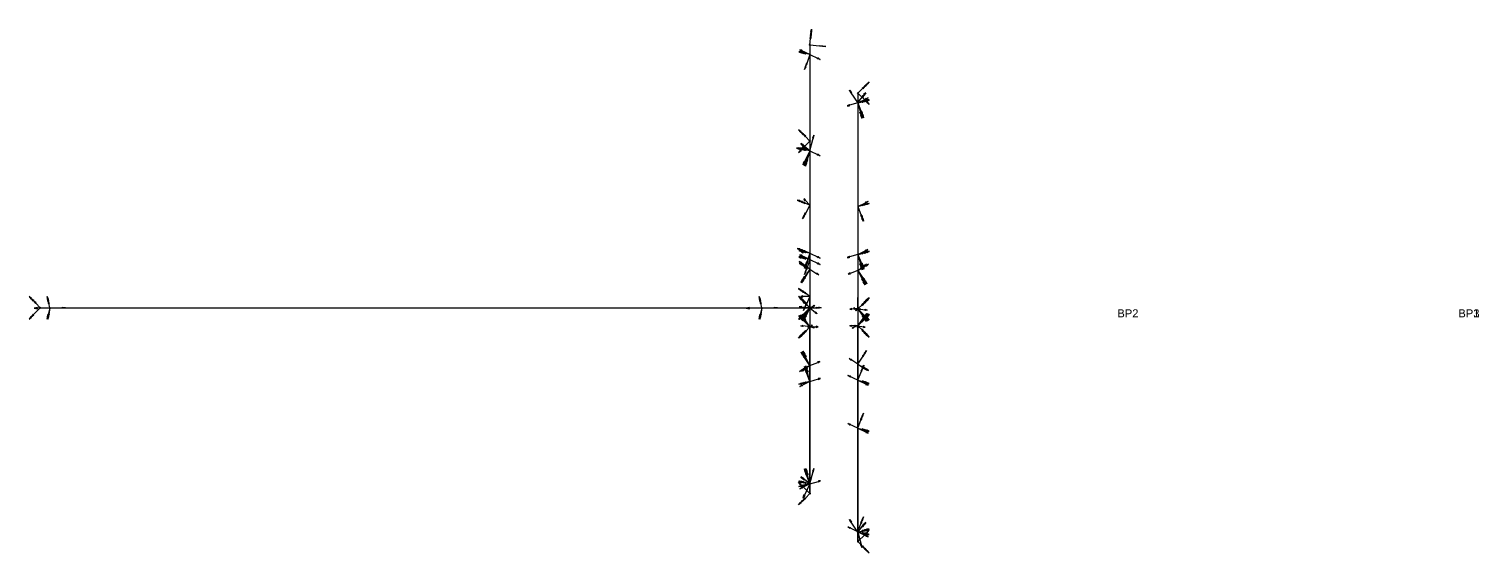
# Model space of a CAD drawing. Header units: millimetres. Extents: x -10381 to 13, y -147 to 180.
# Drawn here: x -893 to 13, y -147 to 180 of the extents above; entities that cross this region are included whole.
import ezdxf

# ---------------------------------------------------------------- set-up
doc = ezdxf.new("R2010")
doc.units = ezdxf.units.MM
for name, color, linetype in [('AutoDetect_1_14', 1, 'Continuous'), ('AutoDetect_1_4', 1, 'Continuous'), ('AutoDetect_1_7', 1, 'Continuous'), ('AutoDetect_21_2', 1, 'Continuous'), ('AutoDetect_22_3', 1, 'Continuous'), ('AutoDetect_2_0', 1, 'Continuous'), ('AutoDetect_2_10', 1, 'Continuous'), ('AutoDetect_2_17', 1, 'Continuous'), ('AutoDetect_31_15', 1, 'Continuous'), ('AutoDetect_32_8', 1, 'Continuous'), ('AutoDetect_33_13', 1, 'Continuous'), ('AutoDetect_33_5', 1, 'Continuous'), ('AutoDetect_33_6', 1, 'Continuous'), ('AutoDetect_34_1', 1, 'Continuous'), ('AutoDetect_34_11', 1, 'Continuous'), ('AutoDetect_34_18', 1, 'Continuous'), ('AutoDetect_39_12', 1, 'Continuous'), ('AutoDetect_3_9', 1, 'Continuous'), ('AutoDetect_40_19', 1, 'Continuous'), ('AutoDetect_4_16', 1, 'Continuous'), ('Rippe_ID_GUID_0534A91A_F6E1_4cdb_B717_B08544112096', 1, 'Continuous')]:
    doc.layers.add(name, color=color, linetype=linetype)
doc.styles.get("Standard").update_dxf_attribs({"font": 'arial.ttf'})

# ---------------------------------------------------------------- blocks, each defined once
blk = doc.blocks.new('Kontrollpunkt')
at = {"color": 0}
for q in [(0, 6), (8, 0), (0, 0, 4)]:
    blk.add_line((0, 0), q, dxfattribs=at)
for points in [[(0.25, 8, -0.25), (-0.25, 8, -0.25), (-0.25, 8, 0.25), (0, 10, 0), (-0.25, 8, -0.25), (0.25, 8, 0.25), (0, 10, 0), (0.25, 8, -0.25), (0.25, 8, 0.25), (-0.25, 8, 0.25)], [(0.25, 6, -0.25), (-0.25, 6, -0.25), (-0.25, 6, 0.25), (0, 8, 0), (-0.25, 6, -0.25), (0.25, 6, 0.25), (0, 8, 0), (0.25, 6, -0.25), (0.25, 6, 0.25), (-0.25, 6, 0.25)], [(0.25, 0.25, 4), (-0.25, 0.25, 4), (-0.25, -0.25, 4), (0, 0, 6), (-0.25, 0.25, 4), (0.25, -0.25, 4), (0, 0, 6), (0.25, 0.25, 4), (0.25, -0.25, 4), (-0.25, -0.25, 4)], [(0.25, 0.25, 6), (-0.25, 0.25, 6), (-0.25, -0.25, 6), (0, 0, 8), (-0.25, 0.25, 6), (0.25, -0.25, 6), (0, 0, 8), (0.25, 0.25, 6), (0.25, -0.25, 6), (-0.25, -0.25, 6)], [(0.25, 0.25, 8), (-0.25, 0.25, 8), (-0.25, -0.25, 8), (0, 0, 10), (-0.25, 0.25, 8), (0.25, -0.25, 8), (0, 0, 10), (0.25, 0.25, 8), (0.25, -0.25, 8), (-0.25, -0.25, 8)], [(8, 0.25, -0.25), (8, 0.25, 0.25), (8, -0.25, 0.25), (10, 0, 0), (8, 0.25, 0.25), (8, -0.25, -0.25), (10, 0, 0), (8, 0.25, -0.25), (8, -0.25, -0.25), (8, -0.25, 0.25)]]:
    blk.add_polyline3d(points, dxfattribs=at)

msp = doc.modelspace()

# ---------------------------------------------------------------- linework, layer by layer
at = {"layer": 'AutoDetect_1_14', "color": 1}
msp.add_line((-405, -109.9, -431), (-405, -30, -431), dxfattribs=at)
at = {"layer": 'AutoDetect_1_14', "color": 1, "extrusion": (1, 0, 0)}
msp.add_arc((-30, -407, -405), 24, 270, 315, dxfattribs=at)
at = {"layer": 'AutoDetect_1_4', "color": 1}
msp.add_line((-405, -6, 107), (-405, -6, -407), dxfattribs=at)
at = {"layer": 'AutoDetect_1_4', "color": 1, "extrusion": (-1, 0, 0)}
for centre, start, end in [((30, 107, 405), 135, 180), ((30, -407, 405), 180, 225)]:
    msp.add_arc(centre, 24, start, end, dxfattribs=at)
at = {"layer": 'AutoDetect_1_7', "color": 1}
msp.add_line((-405, -109.9, 131), (-405, -30, 131), dxfattribs=at)
at = {"layer": 'AutoDetect_1_7', "color": 1, "extrusion": (-1, 0, 0)}
msp.add_arc((30, 107, 405), 24, 90, 135, dxfattribs=at)
at = {"layer": 'AutoDetect_21_2', "color": 1}
msp.add_line((-885.71, 6, -215), (-405, 6, -215), dxfattribs=at)
at = {"layer": 'AutoDetect_22_3', "color": 1}
msp.add_line((-885.71, 6, -225), (-405, 6, -225), dxfattribs=at)
at = {"layer": 'AutoDetect_2_0', "color": 1}
msp.add_line((-405, 6, -215), (-405, 6, 107), dxfattribs=at)
at = {"layer": 'AutoDetect_2_0', "color": 1, "extrusion": (-1, 0, 0)}
msp.add_arc((-30, 107, 405), 24, 360, 45, dxfattribs=at)
at = {"layer": 'AutoDetect_2_10', "color": 1}
msp.add_line((-405, 109.9, 131), (-405, 30, 131), dxfattribs=at)
at = {"layer": 'AutoDetect_2_10', "color": 1, "extrusion": (1, 0, 0)}
msp.add_arc((30, 107, -405), 24, 90, 135, dxfattribs=at)
at = {"layer": 'AutoDetect_2_17', "color": 1}
msp.add_line((-405, 109.9, -431), (-405, 30, -431), dxfattribs=at)
at = {"layer": 'AutoDetect_2_17', "color": 1, "extrusion": (-1, 0, 0)}
msp.add_arc((-30, -407, 405), 24, 270, 315, dxfattribs=at)
at = {"layer": 'AutoDetect_31_15', "color": 1}
msp.add_line((-375, 140, -80), (-375, -140, -80), dxfattribs=at)
at = {"layer": 'AutoDetect_32_8', "color": 1}
msp.add_line((-375, 140, -360), (-375, -140, -360), dxfattribs=at)
at = {"layer": 'AutoDetect_33_13', "color": 1}
msp.add_line((-375, -139.9, -342), (-375, -29.25, -342), dxfattribs=at)
at = {"layer": 'AutoDetect_33_13', "color": 1, "extrusion": (1, 0, 0)}
msp.add_arc((-29.25, -318, -375), 24, 270, 315, dxfattribs=at)
at = {"layer": 'AutoDetect_33_5', "color": 1}
msp.add_line((-375, -5.25, -318), (-375, -5.25, -122), dxfattribs=at)
at = {"layer": 'AutoDetect_33_5', "color": 1, "extrusion": (1, 0, 0)}
for centre, start, end in [((-29.25, -318, -375), 315, 0), ((-29.25, -122, -375), 0, 45)]:
    msp.add_arc(centre, 24, start, end, dxfattribs=at)
at = {"layer": 'AutoDetect_33_6', "color": 1}
msp.add_line((-375, -139.9, -98), (-375, -29.25, -98), dxfattribs=at)
at = {"layer": 'AutoDetect_33_6', "color": 1, "extrusion": (-1, 0, 0)}
msp.add_arc((29.25, -122, 375), 24, 90, 135, dxfattribs=at)
at = {"layer": 'AutoDetect_34_1', "color": 1}
msp.add_line((-375, 5.25, -122), (-375, 5.25, -318), dxfattribs=at)
at = {"layer": 'AutoDetect_34_1', "color": 1, "extrusion": (1, 0, 0)}
for centre, start, end in [((29.25, -122, -375), 135, 180), ((29.25, -318, -375), 180, 225)]:
    msp.add_arc(centre, 24, start, end, dxfattribs=at)
at = {"layer": 'AutoDetect_34_11', "color": 1}
msp.add_line((-375, 139.9, -98), (-375, 29.25, -98), dxfattribs=at)
at = {"layer": 'AutoDetect_34_11', "color": 1, "extrusion": (1, 0, 0)}
msp.add_arc((29.25, -122, -375), 24, 90, 135, dxfattribs=at)
at = {"layer": 'AutoDetect_34_18', "color": 1}
msp.add_line((-375, 139.9, -342), (-375, 29.25, -342), dxfattribs=at)
at = {"layer": 'AutoDetect_34_18', "color": 1, "extrusion": (-1, 0, 0)}
msp.add_arc((-29.25, -318, 375), 24, 270, 315, dxfattribs=at)
at = {"layer": 'AutoDetect_39_12', "color": 1}
msp.add_line((-405, 170, -225), (-405, 6, -225), dxfattribs=at)
at = {"layer": 'AutoDetect_3_9', "color": 1}
msp.add_line((-405, 110, -450), (-405, -110, -450), dxfattribs=at)
at = {"layer": 'AutoDetect_40_19', "color": 1}
msp.add_line((-405, 170, -215), (-405, 6, -215), dxfattribs=at)
at = {"layer": 'AutoDetect_4_16', "color": 1}
msp.add_line((-405, 110, 150), (-405, -110, 150), dxfattribs=at)

# ---------------------------------------------------------------- block references
at = {"layer": 'AutoDetect_1_14', "color": 1, "extrusion": (-0.650895, -0.390731, 0.650896), "rotation": 83.40408222697786}
msp.add_blockref('Kontrollpunkt', (-182.73, -563.27, -5.2), dxfattribs=at)
at = {"layer": 'AutoDetect_1_14', "color": 1, "extrusion": (-0.696364, -0.173648, 0.696365), "rotation": 91.4177529964454}
for p in [(-59.18, -589.71, -11.16), (2.82, -600.48, -0.06)]:
    msp.add_blockref('Kontrollpunkt', p, dxfattribs=at)
at = {"layer": 'AutoDetect_1_4', "color": 1, "extrusion": (-0.650896, -0.650895, -0.39073), "rotation": 116.9856292070024}
msp.add_blockref('Kontrollpunkt', (-282.14, 212.05, 225.71), dxfattribs=at)
at = {"layer": 'AutoDetect_1_4', "color": 1, "extrusion": (-0.704416, -0.704416, -0.087155), "rotation": 96.48003493590721}
msp.add_blockref('Kontrollpunkt', (-282.14, 131.92, 280.19), dxfattribs=at)
at = {"layer": 'AutoDetect_1_4', "color": 1, "extrusion": (-0.696364, -0.696364, 0.173649)}
for p, rotation in [((-282.14, -441.43, 217.27), 88.42759515713522), ((-282.14, 15.52, 297.84), 77.24854043009933)]:
    msp.add_blockref('Kontrollpunkt', p, dxfattribs=dict(at, rotation=rotation))
at = {"layer": 'AutoDetect_1_4', "color": 1, "extrusion": (-0.650895, -0.650895, 0.390732), "rotation": 69.65696380621894}
msp.add_blockref('Kontrollpunkt', (-282.14, -488.2, 108.49), dxfattribs=at)
at = {"layer": 'AutoDetect_1_7', "color": 1, "extrusion": (-0.650896, -0.390731, -0.650895), "rotation": 86.34569019393504}
msp.add_blockref('Kontrollpunkt', (-182.73, 335.52, 190.07), dxfattribs=at)
at = {"layer": 'AutoDetect_1_7', "color": 1, "extrusion": (-0.696365, -0.173648, -0.696364), "rotation": 81.23478459300145}
for p in [(-59.18, 374.41, 197.75), (2.82, 385.17, 208.85)]:
    msp.add_blockref('Kontrollpunkt', p, dxfattribs=at)
at = {"layer": 'AutoDetect_21_2', "color": 1, "extrusion": (-0.173648, 0.696364, 0.696364), "rotation": 342.8383509003531}
for p in [(852.12, -306.58, 7.22), (420.62, -231.65, -70)]:
    msp.add_blockref('Kontrollpunkt', p, dxfattribs=at)
at = {"layer": 'AutoDetect_21_2', "color": 1, "extrusion": (-0.575778, 0.578135, 0.578135), "rotation": 296.2740174785599}
msp.add_blockref('Kontrollpunkt', (282.73, -343.11, 112.36), dxfattribs=at)
at = {"layer": 'AutoDetect_22_3', "color": 1, "extrusion": (-0.173648, 0.696364, -0.696364), "rotation": 199.7021522331678}
for p in [(852.12, -9.2, 313.62), (420.62, -84.13, 236.4)]:
    msp.add_blockref('Kontrollpunkt', p, dxfattribs=at)
at = {"layer": 'AutoDetect_22_3', "color": 1, "extrusion": (-0.575779, 0.578134, -0.578134), "rotation": 239.8648512122612}
msp.add_blockref('Kontrollpunkt', (282.73, -15.9, 366.74), dxfattribs=at)
at = {"layer": 'AutoDetect_2_0', "color": 1, "extrusion": (-0.578134, 0.578135, 0.575779), "rotation": 296.0287839825529}
msp.add_blockref('Kontrollpunkt', (282.14, -343.12, 113.82), dxfattribs=at)
at = {"layer": 'AutoDetect_2_0', "color": 1, "extrusion": (-0.702096, 0.702096, -0.118842), "rotation": 251.6543375674556}
msp.add_blockref('Kontrollpunkt', (282.14, -139.22, 309.36), dxfattribs=at)
at = {"layer": 'AutoDetect_2_0', "color": 1, "extrusion": (-0.696364, 0.696364, -0.173647), "rotation": 260.1489650226425}
msp.add_blockref('Kontrollpunkt', (282.14, 145.99, 269.36), dxfattribs=at)
at = {"layer": 'AutoDetect_2_0', "color": 1, "extrusion": (-0.650896, 0.650895, -0.39073), "rotation": 248.6579092052904}
msp.add_blockref('Kontrollpunkt', (282.14, 212.05, 225.71), dxfattribs=at)
at = {"layer": 'AutoDetect_2_10', "color": 1, "extrusion": (-0.696365, 0.173648, -0.696364), "rotation": 278.1385910543815}
for p in [(-2.82, 385.17, 208.85), (59.18, 374.41, 197.75)]:
    msp.add_blockref('Kontrollpunkt', p, dxfattribs=at)
at = {"layer": 'AutoDetect_2_10', "color": 1, "extrusion": (-0.650896, 0.390731, -0.650895), "rotation": 271.2695606764777}
msp.add_blockref('Kontrollpunkt', (182.73, 335.52, 190.07), dxfattribs=at)
at = {"layer": 'AutoDetect_2_17', "color": 1, "extrusion": (-0.843614, 0.173648, 0.508097), "rotation": 260.1046511879132}
msp.add_blockref('Kontrollpunkt', (-20.11, -583.42, 140.72), dxfattribs=at)
at = {"layer": 'AutoDetect_2_17', "color": 1, "extrusion": (-0.794284, 0.322891, 0.51464), "rotation": 257.4626741359847}
msp.add_blockref('Kontrollpunkt', (87.67, -576.19, 122.48), dxfattribs=at)
at = {"layer": 'AutoDetect_2_17', "color": 1, "extrusion": (-0.78884, 0.301818, 0.535386), "rotation": 276.5725898583725}
msp.add_blockref('Kontrollpunkt', (107.37, -574.19, 100.8), dxfattribs=at)
at = {"layer": 'AutoDetect_2_17', "color": 1, "extrusion": (-0.66699, 0.482425, 0.567794), "rotation": 271.9121609619756}
msp.add_blockref('Kontrollpunkt', (213.05, -551.1, 39.89), dxfattribs=at)
at = {"layer": 'AutoDetect_31_15', "color": 1, "extrusion": (0.696365, 0.173648, 0.696364), "rotation": 180}
for p in [(220.75, 173.38, -293.58), (-39.29, 218.54, -340.11)]:
    msp.add_blockref('Kontrollpunkt', p, dxfattribs=at)
at = {"layer": 'AutoDetect_32_8', "color": 1, "extrusion": (0.696364, 0.173648, -0.696365), "rotation": 331.9820265377521}
for p in [(220.75, -489.17, 12.82), (-39.29, -534.32, -33.71)]:
    msp.add_blockref('Kontrollpunkt', p, dxfattribs=at)
at = {"layer": 'AutoDetect_33_13', "color": 1, "extrusion": (0.650896, -0.390731, 0.650895), "rotation": 268.7304393235222}
msp.add_blockref('Kontrollpunkt', (-218.08, -60.16, -455.26), dxfattribs=at)
at = {"layer": 'AutoDetect_33_13', "color": 1, "extrusion": (0.691311, -0.210188, 0.69131), "rotation": 263.8804057576883}
msp.add_blockref('Kontrollpunkt', (-146.64, -6.98, -487.42), dxfattribs=at)
at = {"layer": 'AutoDetect_33_13', "color": 1, "extrusion": (0.696365, -0.173648, 0.696364), "rotation": 261.8614089456185}
for p in [(-157.93, -3.74, -487.27), (-220.65, -14.63, -476.04)]:
    msp.add_blockref('Kontrollpunkt', p, dxfattribs=at)
at = {"layer": 'AutoDetect_33_5', "color": 1, "extrusion": (0.650895, -0.650895, -0.390732), "rotation": 248.6578211791729}
msp.add_blockref('Kontrollpunkt', (-268.88, -214.46, -193), dxfattribs=at)
at = {"layer": 'AutoDetect_33_5', "color": 1, "extrusion": (0.696364, -0.696364, -0.173649)}
for p, rotation in [((-268.88, -319.18, -209.21), 248.597766675342), ((-268.88, -175.4, -234.56), 260.1488827441794)]:
    msp.add_blockref('Kontrollpunkt', p, dxfattribs=dict(at, rotation=rotation))
at = {"layer": 'AutoDetect_33_5', "color": 1, "extrusion": (0.704416, -0.704416, 0.087155), "rotation": 264.3224330798198}
msp.add_blockref('Kontrollpunkt', (-268.88, -294, -288.17), dxfattribs=at)
at = {"layer": 'AutoDetect_33_5', "color": 1, "extrusion": (0.650896, -0.650895, 0.39073), "rotation": 284.507107260283}
msp.add_blockref('Kontrollpunkt', (-268.88, -190.56, -364.92), dxfattribs=at)
at = {"layer": 'AutoDetect_33_6', "color": 1, "extrusion": (0.650895, -0.390731, -0.650896), "rotation": 271.2695048058775}
msp.add_blockref('Kontrollpunkt', (-218.08, -273.87, -168.87), dxfattribs=at)
at = {"layer": 'AutoDetect_33_6', "color": 1, "extrusion": (0.690877, -0.213019, -0.690878), "rotation": 275.9642818350483}
msp.add_blockref('Kontrollpunkt', (-148, -310.44, -183.01), dxfattribs=at)
at = {"layer": 'AutoDetect_33_6', "color": 1, "extrusion": (0.696364, -0.173648, -0.696365), "rotation": 278.1385549077876}
for p in [(-157.93, -312.04, -180.87), (-220.65, -301.15, -169.64)]:
    msp.add_blockref('Kontrollpunkt', p, dxfattribs=at)
at = {"layer": 'AutoDetect_34_1', "color": 1, "extrusion": (0.650896, 0.650895, 0.39073), "rotation": 69.65709826850835}
msp.add_blockref('Kontrollpunkt', (268.88, -190.56, -364.92), dxfattribs=at)
at = {"layer": 'AutoDetect_34_1', "color": 1, "extrusion": (0.696364, 0.696364, 0.173647)}
for p, rotation in [((268.88, -114.14, -285.61), 77.24864572636926), ((268.88, -257.92, -310.96), 88.42772205206194)]:
    msp.add_blockref('Kontrollpunkt', p, dxfattribs=dict(at, rotation=rotation))
at = {"layer": 'AutoDetect_34_1', "color": 1, "extrusion": (0.650895, 0.650895, -0.390732), "rotation": 116.9857351929234}
msp.add_blockref('Kontrollpunkt', (268.88, -214.46, -193), dxfattribs=at)
at = {"layer": 'AutoDetect_34_1', "color": 1, "extrusion": (0.704416, 0.704416, -0.087156), "rotation": 96.48014043852946}
msp.add_blockref('Kontrollpunkt', (268.88, -144.32, -249.82), dxfattribs=at)
at = {"layer": 'AutoDetect_34_11', "color": 1, "extrusion": (0.696364, 0.173648, -0.696365), "rotation": 81.23482814321727}
for p in [(220.65, -301.15, -169.64), (157.93, -312.04, -180.87)]:
    msp.add_blockref('Kontrollpunkt', p, dxfattribs=at)
at = {"layer": 'AutoDetect_34_11', "color": 1, "extrusion": (0.690989, 0.212289, -0.69099), "rotation": 83.36909975358608}
msp.add_blockref('Kontrollpunkt', (147.65, -310.57, -183.07), dxfattribs=at)
at = {"layer": 'AutoDetect_34_11', "color": 1, "extrusion": (0.650895, 0.390731, -0.650896), "rotation": 86.34575571969913}
msp.add_blockref('Kontrollpunkt', (218.08, -273.87, -168.87), dxfattribs=at)
at = {"layer": 'AutoDetect_34_18', "color": 1, "extrusion": (0.696365, 0.173648, 0.696364), "rotation": 91.41779339746081}
for p in [(220.65, -14.63, -476.04), (128.82, 1.31, -492.48)]:
    msp.add_blockref('Kontrollpunkt', p, dxfattribs=at)
at = {"layer": 'AutoDetect_34_18', "color": 1, "extrusion": (0.650896, 0.390731, 0.650895), "rotation": 83.40414670259017}
msp.add_blockref('Kontrollpunkt', (218.08, -60.16, -455.26), dxfattribs=at)
at = {"layer": 'AutoDetect_39_12', "color": 1, "extrusion": (-0.696365, 0.173648, -0.696364), "rotation": 278.1385910543815}
for p in [(-61.14, 139.8, 467.19), (63.06, 118.23, 444.96)]:
    msp.add_blockref('Kontrollpunkt', p, dxfattribs=at)
at = {"layer": 'AutoDetect_39_12', "color": 1, "extrusion": (-0.578135, 0.575779, -0.578134), "rotation": 267.7784040777966}
msp.add_blockref('Kontrollpunkt', (281.54, -15.24, 367.68), dxfattribs=at)
at = {"layer": 'AutoDetect_3_9', "color": 1, "extrusion": (-0.696365, 0.173648, -0.696364), "rotation": 17.30974280944966}
for p in [(-2.92, -31.79, 613.45), (198.9, -66.83, 577.33)]:
    msp.add_blockref('Kontrollpunkt', p, dxfattribs=at)
at = {"layer": 'AutoDetect_40_19', "color": 1, "extrusion": (-0.696364, 0.173648, 0.696365), "rotation": 261.8614450922124}
for p in [(-61.14, -455.58, 160.79), (63.06, -434.02, 138.56)]:
    msp.add_blockref('Kontrollpunkt', p, dxfattribs=at)
at = {"layer": 'AutoDetect_40_19', "color": 1, "extrusion": (-0.578134, 0.575779, 0.578135), "rotation": 272.2216619278647}
msp.add_blockref('Kontrollpunkt', (281.54, -343.78, 113.3), dxfattribs=at)
at = {"layer": 'AutoDetect_4_16', "color": 1, "extrusion": (-0.696364, 0.173648, 0.696365), "rotation": 180}
for p in [(-2.92, -183.52, 404.54), (198.9, -148.47, 368.42)]:
    msp.add_blockref('Kontrollpunkt', p, dxfattribs=at)
at = {"layer": 'Rippe_ID_GUID_0534A91A_F6E1_4cdb_B717_B08544112096', "color": 2, "extrusion": (0.099799, 0.995008, 0), "rotation": 90}
for p in [(419.94, -215, 128.73), (419.94, -225, 128.73)]:
    msp.add_blockref('Kontrollpunkt', p, dxfattribs=at)
at = {"layer": 'Rippe_ID_GUID_0534A91A_F6E1_4cdb_B717_B08544112096', "color": 2, "extrusion": (0.707107, 0.707107, -7.07107e-07), "rotation": 90.00004051423421}
for p in [(364.16, -97.9, -166.17), (364.16, -80, -166.17), (364.16, -360, -166.17), (364.16, -342.1, -166.17)]:
    msp.add_blockref('Kontrollpunkt', p, dxfattribs=at)
at = {"layer": 'Rippe_ID_GUID_0534A91A_F6E1_4cdb_B717_B08544112096', "color": 2, "extrusion": (-0.707107, 0.707107, 7.07107e-07)}
for p, rotation in [((208.6, -431.1, 364.16), 270.0000405142342), ((208.6, -450, 364.16), 270.0000405142342), ((208.6, 150, 364.16), 270.0000405142343), ((208.6, 131.1, 364.16), 270.0000405142343), ((282.14, -407, 290.62), 270.0000405142343)]:
    msp.add_blockref('Kontrollpunkt', p, dxfattribs=dict(at, rotation=rotation))
at = {"layer": 'Rippe_ID_GUID_0534A91A_F6E1_4cdb_B717_B08544112096', "color": 2, "extrusion": (-0.707107, 0.707107, 0), "rotation": 270}
for p in [(622.05, -215, 630.53), (622.05, -225, 630.53)]:
    msp.add_blockref('Kontrollpunkt', p, dxfattribs=at)
at = {"layer": 'Rippe_ID_GUID_0534A91A_F6E1_4cdb_B717_B08544112096', "color": 2, "extrusion": (-0.707107, 0.5, 0.500001), "rotation": 289.471239733085}
msp.add_blockref('Kontrollpunkt', (223.19, -536.27, 80.91), dxfattribs=at)
at = {"layer": 'Rippe_ID_GUID_0534A91A_F6E1_4cdb_B717_B08544112096', "color": 2, "extrusion": (-0.57735, 0.57735, -0.57735), "rotation": 240.0000165398613}
msp.add_blockref('Kontrollpunkt', (282.14, -15.92, 367.2), dxfattribs=at)
at = {"layer": 'Rippe_ID_GUID_0534A91A_F6E1_4cdb_B717_B08544112096', "color": 2, "extrusion": (-0.707107, -0.707107, 7.07107e-07)}
for p, rotation in [((-208.6, -450, 364.16), 89.99994720082209), ((-208.6, -431.1, 364.16), 89.99994720082209), ((-208.6, 131.1, 364.16), 89.99994720082192), ((-208.6, 150, 364.16), 89.99994720082192)]:
    msp.add_blockref('Kontrollpunkt', p, dxfattribs=dict(at, rotation=rotation))
at = {"layer": 'Rippe_ID_GUID_0534A91A_F6E1_4cdb_B717_B08544112096', "color": 2, "extrusion": (0.707107, -0.707107, -7.07107e-07), "rotation": 269.9999594857658}
for p in [(-364.16, -80, -166.17), (-364.16, -97.9, -166.17), (-364.16, -342.1, -166.17), (-364.16, -360, -166.17)]:
    msp.add_blockref('Kontrollpunkt', p, dxfattribs=at)

# ---------------------------------------------------------------- texts
at = {"layer": 'Rippe_ID_GUID_0534A91A_F6E1_4cdb_B717_B08544112096', "color": 5}
for s, p in [('BP2', (-213, 0)), ('BP3', (0, 0, -375)), ('BP1', (0, 0))]:
    msp.add_text(s, height=5, dxfattribs=at).set_placement(p)

doc.saveas('drawing.dxf')
